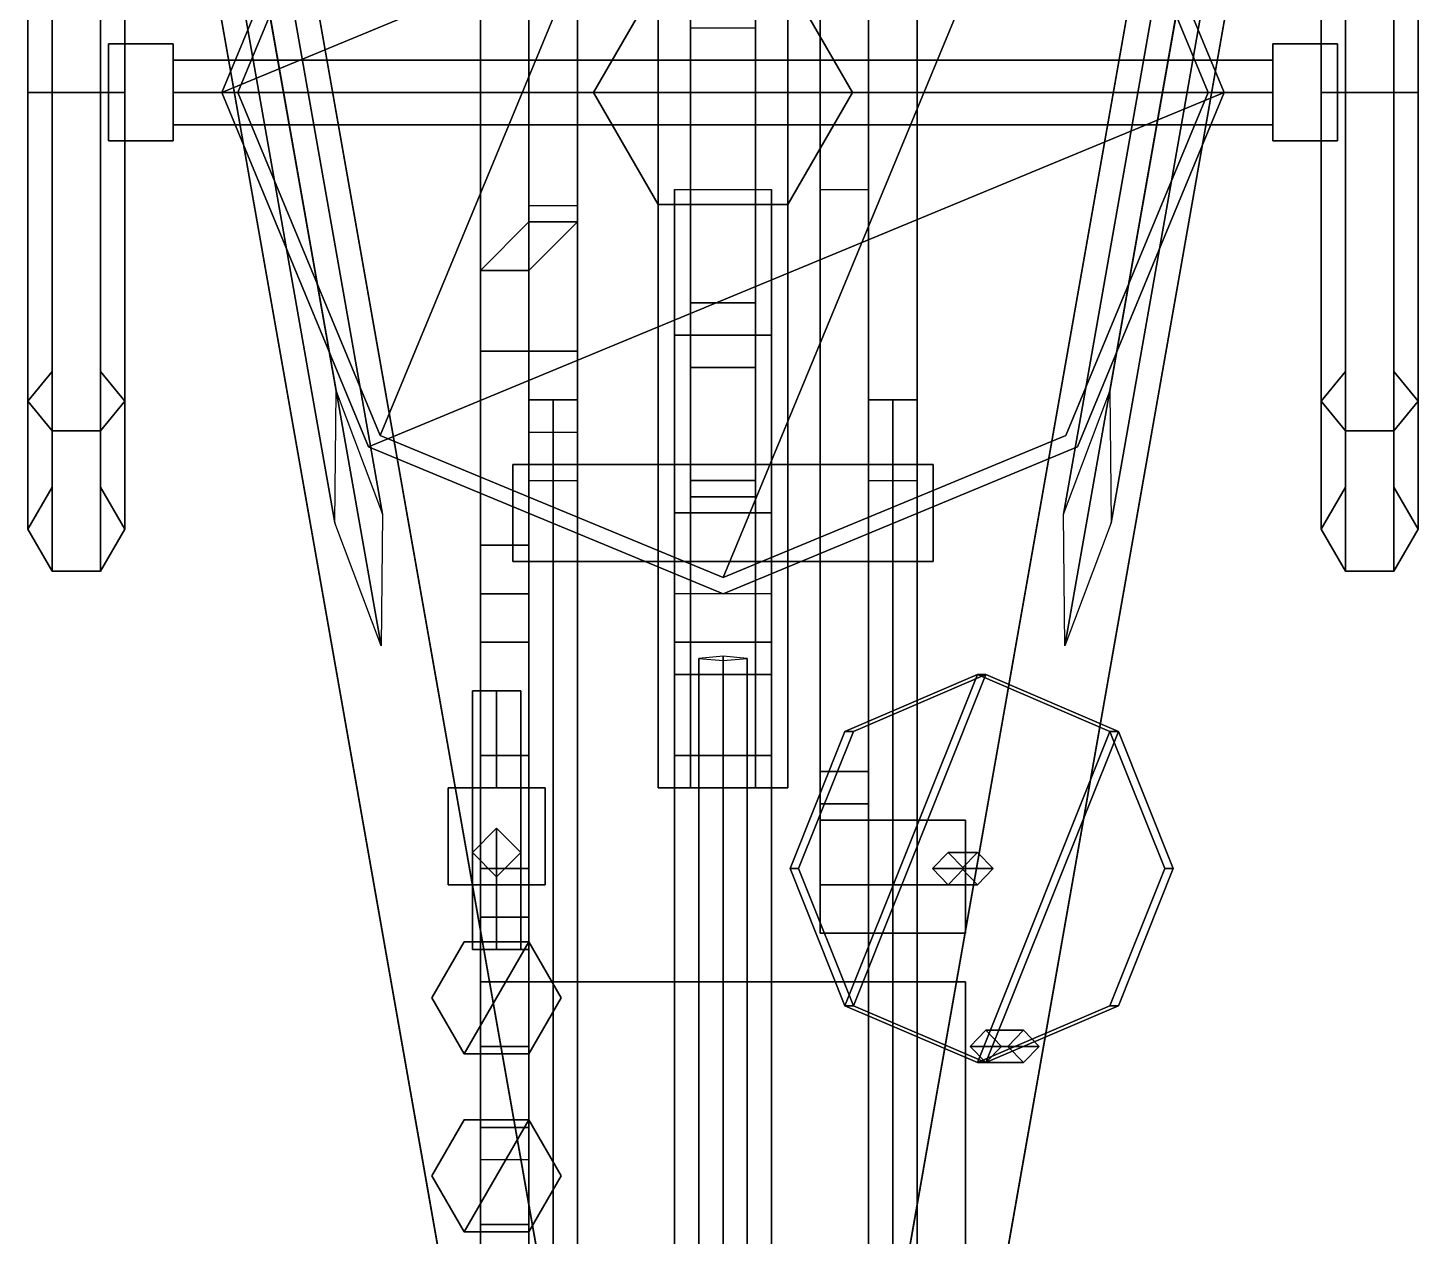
# Model space of a CAD drawing. Header units: millimetres. Extents: x -0.43 to 0.43, y -1.83 to 1.53.
# Drawn here: x -0.43 to 0.43, y -0.707 to 0.04 of the extents above; entities that cross this region are included whole.
import ezdxf

# ---------------------------------------------------------------- set-up
doc = ezdxf.new("R2010")
doc.units = ezdxf.units.MM
for name, color, linetype in [('base-transport', 7, 'Continuous'), ('legs', 4, 'Continuous'), ('sleeve', 5, 'Continuous'), ('turret', 2, 'Continuous'), ('wheels', 2, 'Continuous')]:
    doc.layers.add(name, color=color, linetype=linetype)

msp = doc.modelspace()

# ---------------------------------------------------------------- linework, layer by layer
at = {"layer": 'base-transport'}
for points in [[(0, 0.31, 0.22), (-0.2192, 0.2192, 0.22), (-0.31, 0, 0.22), (0.2192, 0.2192, 0.22)], [(0.2192, 0.2192, 0.22), (-0.31, 0, 0.22), (-0.2192, -0.2192, 0.22), (0.31, 0, 0.22)], [(-0.04, 0.06928, 0.09), (-0.08, 0, 0.09), (-0.08, 0, 0.18), (-0.04, 0.06928, 0.18)], [(0.08, 0, 0.09), (0.04, 0.06928, 0.09), (0.04, 0.06928, 0.18), (0.08, 0, 0.18)], [(-0.28364, 0.06364, 0.18), (-0.31, 0, 0.18), (-0.31, 0, 0.22), (-0.28364, 0.06364, 0.22)], [(0.31, 0, 0.18), (0.28364, 0.06364, 0.18), (0.28364, 0.06364, 0.22), (0.31, 0, 0.22)], [(-0.34, 0.03, 0.06), (-0.34, 0.03, -0.03), (-0.38, 0.03, -0.03), (-0.38, 0.03, 0.06)], [(-0.34, 0.03, -0.03), (-0.34, -0.03, -0.03), (-0.38, -0.03, -0.03), (-0.38, 0.03, -0.03)], [(-0.38, 0.03, -0.03), (-0.38, -0.03, -0.03), (-0.38, -0.03, 0.06), (-0.38, 0.03, 0.06)], [(-0.38, 0.03, 0.06), (-0.38, -0.03, 0.06), (-0.34, -0.03, 0.06), (-0.34, 0.03, 0.06)], [(-0.34, -0.03, 0.06), (-0.34, -0.03, -0.03), (-0.34, 0.03, -0.03), (-0.34, 0.03, 0.06)], [(0.34, 0.03, -0.03), (0.34, -0.03, -0.03), (0.34, -0.03, 0.06), (0.34, 0.03, 0.06)], [(0.34, 0.03, 0.06), (0.34, -0.03, 0.06), (0.38, -0.03, 0.06), (0.38, 0.03, 0.06)], [(0.38, 0.03, 0.06), (0.38, 0.03, -0.03), (0.34, 0.03, -0.03), (0.34, 0.03, 0.06)], [(0.38, 0.03, -0.03), (0.38, -0.03, -0.03), (0.34, -0.03, -0.03), (0.34, 0.03, -0.03)], [(0.38, -0.03, 0.06), (0.38, -0.03, -0.03), (0.38, 0.03, -0.03), (0.38, 0.03, 0.06)], [(0.34, 0, 0.05), (0.34, 0.02, 0.03), (-0.34, 0.02, 0.03), (-0.34, 0, 0.05)], [(0.34, 0.02, 0.03), (0.34, 0, 0.01), (-0.34, 0, 0.01), (-0.34, 0.02, 0.03)], [(0.34, 0, 0.01), (0.34, -0.02, 0.03), (-0.34, -0.02, 0.03), (-0.34, 0, 0.01)], [(-0.31, 0, 0.18), (-0.2192, -0.2192, 0.18), (-0.2192, -0.2192, 0.22), (-0.31, 0, 0.22)], [(0.31, 0, 0.22), (-0.2192, -0.2192, 0.22), (0, -0.31, 0.22), (0.2192, -0.2192, 0.22)], [(-0.08, 0, 0.09), (-0.04, -0.06928, 0.09), (-0.04, -0.06928, 0.18), (-0.08, 0, 0.18)], [(0.04, -0.06928, 0.09), (0.08, 0, 0.09), (0.08, 0, 0.18), (0.04, -0.06928, 0.18)], [(0.2192, -0.2192, 0.18), (0.31, 0, 0.18), (0.31, 0, 0.22), (0.2192, -0.2192, 0.22)], [(0.34, -0.02, 0.03), (0.34, 0, 0.05), (-0.34, 0, 0.05), (-0.34, -0.02, 0.03)], [(-0.38, -0.03, 0.06), (-0.38, -0.03, -0.03), (-0.34, -0.03, -0.03), (-0.34, -0.03, 0.06)], [(0.34, -0.03, 0.06), (0.34, -0.03, -0.03), (0.38, -0.03, -0.03), (0.38, -0.03, 0.06)], [(-0.03, -0.06, 0.1), (-0.03, -0.15, 0.1), (-0.03, -0.31, 0.18), (-0.03, -0.06, 0.18)], [(0.03, -0.06, 0.1), (0.03, -0.15, 0.1), (-0.03, -0.15, 0.1), (-0.03, -0.06, 0.1)], [(0.03, -0.31, 0.18), (0.03, -0.15, 0.1), (0.03, -0.06, 0.1), (0.03, -0.06, 0.18)], [(-0.04, -0.06928, 0.09), (0.04, -0.06928, 0.09), (0.04, -0.06928, 0.18), (-0.04, -0.06928, 0.18)], [(0.03, -0.15, 0.1), (0.03, -0.26, 0.03), (-0.03, -0.26, 0.03), (-0.03, -0.15, 0.1)], [(-0.03, -0.15, 0.1), (-0.03, -0.26, 0.03), (-0.03, -0.34, 0.03), (-0.03, -0.31, 0.18)], [(0.03, -0.34, 0.03), (0.03, -0.26, 0.03), (0.03, -0.15, 0.1), (0.03, -0.31, 0.18)], [(-0.2192, -0.2192, 0.18), (0, -0.31, 0.18), (0, -0.31, 0.22), (-0.2192, -0.2192, 0.22)], [(0, -0.31, 0.18), (0.2192, -0.2192, 0.18), (0.2192, -0.2192, 0.22), (0, -0.31, 0.22)], [(-0.03, -0.34, 0.03), (-0.03, -0.26, 0.03), (0.03, -0.26, 0.03), (0.03, -0.34, 0.03)], [(0.03, -0.34, 0.26), (0.03, -0.31, 0.18), (-0.03, -0.31, 0.18), (-0.03, -0.34, 0.26)], [(-0.03, -0.31, 0.18), (-0.03, -0.34, 0.03), (-0.03, -0.41, 0.19), (-0.03, -0.34, 0.26)], [(0.03, -0.41, 0.19), (0.03, -0.34, 0.03), (0.03, -0.31, 0.18), (0.03, -0.34, 0.26)], [(-0.03, -0.34, 0.26), (-0.03, -0.41, 0.19), (-0.03, -0.41, 0.29), (-0.03, -0.36, 0.29)], [(-0.03, -0.41, 0.19), (-0.03, -0.34, 0.03), (0.03, -0.34, 0.03), (0.03, -0.41, 0.19)], [(0.03, -0.36, 0.29), (0.03, -0.34, 0.26), (-0.03, -0.34, 0.26), (-0.03, -0.36, 0.29)], [(0.03, -0.41, 0.29), (0.03, -0.41, 0.19), (0.03, -0.34, 0.26), (0.03, -0.36, 0.29)], [(0, -0.34869, 0.09494), (-0.015, -0.35, 0.08), (-0.015, -0.77836, 0.11748), (0, -0.74717, 0.12981)], [(-0.015, -0.35, 0.08), (0, -0.35131, 0.06506), (0, -0.81952, 0.10602), (-0.015, -0.77836, 0.11748)], [(0.015, -0.35, 0.08), (0, -0.34869, 0.09494), (0, -0.74717, 0.12981), (0.015, -0.77836, 0.11748)], [(0, -0.35131, 0.06506), (0.015, -0.35, 0.08), (0.015, -0.77836, 0.11748), (0, -0.81952, 0.10602)], [(-0.03, -0.36, 0.29), (-0.03, -0.41, 0.29), (0.03, -0.41, 0.29), (0.03, -0.36, 0.29)], [(-0.03, -0.41, 0.29), (-0.03, -1.59, 0.01), (0.03, -1.59, 0.01), (0.03, -0.41, 0.29)], [(-0.03, -0.41, 0.19), (-0.03, -1.32), (-0.03, -1.59, 0.01), (-0.03, -0.41, 0.29)], [(0.03, -0.41, 0.19), (0.03, -1.32), (-0.03, -1.32), (-0.03, -0.41, 0.19)], [(0.03, -1.59, 0.01), (0.03, -1.32), (0.03, -0.41, 0.19), (0.03, -0.41, 0.29)]]:
    msp.add_3dface(points, dxfattribs=at)
at = {"layer": 'legs'}
for points in [[(-0.3226, 0.1154, 0.18), (-0.09932, -1.15088, 0.01), (-0.04023, -1.14046, 0.01), (-0.26351, 0.12582, 0.18)], [(-0.26351, 0.12582, 0.13), (-0.08712, -0.87456), (-0.1462, -0.88498), (-0.3226, 0.1154, 0.13)], [(-0.29401, 0.12602, 0.09494), (-0.30855, 0.12213, 0.08), (-0.2401, -0.26607, 0.08), (-0.23922, -0.18468, 0.1)], [(-0.30855, 0.12213, 0.08), (-0.29355, 0.12344, 0.06506), (-0.21144, -0.34225, 0.07), (-0.2401, -0.26607, 0.08)], [(-0.27901, 0.12733, 0.08), (-0.29401, 0.12602, 0.09494), (-0.23922, -0.18468, 0.1), (-0.21056, -0.26086, 0.08)], [(-0.29355, 0.12344, 0.06506), (-0.27901, 0.12733, 0.08), (-0.21056, -0.26086, 0.08), (-0.21144, -0.34225, 0.07)], [(-0.04023, -1.14046, 0.01), (-0.08712, -0.87456), (-0.26351, 0.12582, 0.13), (-0.26351, 0.12582, 0.18)], [(0.26351, 0.12582, 0.18), (0.04023, -1.14046, 0.01), (0.09932, -1.15088, 0.01), (0.3226, 0.1154, 0.18)], [(0.26351, 0.12582, 0.13), (0.08712, -0.87456), (0.04023, -1.14046, 0.01), (0.26351, 0.12582, 0.18)], [(0.3226, 0.1154, 0.13), (0.1462, -0.88498), (0.08712, -0.87456), (0.26351, 0.12582, 0.13)], [(0.29401, 0.12602, 0.09494), (0.27901, 0.12733, 0.08), (0.21056, -0.26086, 0.08), (0.23922, -0.18468, 0.1)], [(0.27901, 0.12733, 0.08), (0.29355, 0.12344, 0.06506), (0.21144, -0.34225, 0.07), (0.21056, -0.26086, 0.08)], [(0.29355, 0.12344, 0.06506), (0.30855, 0.12213, 0.08), (0.2401, -0.26607, 0.08), (0.21144, -0.34225, 0.07)], [(0.30855, 0.12213, 0.08), (0.29401, 0.12602, 0.09494), (0.23922, -0.18468, 0.1), (0.2401, -0.26607, 0.08)], [(-0.3226, 0.1154, 0.13), (-0.1462, -0.88498), (-0.09932, -1.15088, 0.01), (-0.3226, 0.1154, 0.18)], [(0.09932, -1.15088, 0.01), (0.1462, -0.88498), (0.3226, 0.1154, 0.13), (0.3226, 0.1154, 0.18)]]:
    msp.add_3dface(points, dxfattribs=at)
at = {"layer": 'sleeve'}
for points in [[(-0.04, -0.43, 0.87), (-0.04, 0.13, 0.87), (-0.04, 0.13, 0.73), (-0.04, -0.43, 0.73)], [(-0.04, -0.43, 0.73), (-0.04, 0.13, 0.73), (0.04, 0.13, 0.73), (0.04, -0.43, 0.73)], [(0.04, -0.43, 0.87), (0.04, 0.13, 0.87), (-0.04, 0.13, 0.87), (-0.04, -0.43, 0.87)], [(0.04, 0.13, 0.73), (0.04, 0.13, 0.87), (0.04, -0.43, 0.87), (0.04, -0.43, 0.73)], [(-0.02, -0.13, 0.56), (-0.02, 0.06, 0.47), (-0.02, 0.08, 0.38), (-0.02, -0.17, 0.47)], [(-0.02, -0.17, 0.47), (-0.02, 0.08, 0.38), (0.02, 0.08, 0.38), (0.02, -0.17, 0.47)], [(0.02, 0.08, 0.38), (0.02, 0.06, 0.47), (0.02, -0.13, 0.56), (0.02, -0.17, 0.47)], [(0.02, -0.13, 0.56), (0.02, 0.06, 0.47), (-0.02, 0.06, 0.47), (-0.02, -0.13, 0.56)], [(-0.02, 0.04, 0.64), (-0.02, 0.04, 0.73), (-0.02, 0.06, 0.73), (-0.02, 0.06, 0.62)], [(0.02, 0.06, 0.73), (0.02, 0.04, 0.73), (0.02, 0.04, 0.64), (0.02, 0.06, 0.62)], [(-0.02, -0.43, 0.64), (-0.02, -0.43, 0.73), (-0.02, 0.04, 0.73), (-0.02, 0.04, 0.64)], [(-0.02, -0.13, 0.64), (-0.02, 0.04, 0.64), (0.02, 0.04, 0.64), (0.02, -0.13, 0.64)], [(0.02, 0.04, 0.73), (0.02, -0.43, 0.73), (0.02, -0.43, 0.64), (0.02, 0.04, 0.64)], [(-0.02, -0.17, 0.6), (-0.02, -0.13, 0.56), (-0.02, -0.17, 0.47), (-0.02, -0.24, 0.53)], [(0.02, -0.17, 0.6), (0.02, -0.13, 0.56), (-0.02, -0.13, 0.56), (-0.02, -0.17, 0.6)], [(-0.02, -0.13, 0.64), (-0.02, -0.17, 0.61), (-0.02, -0.26, 0.57), (-0.02, -0.25, 0.6)], [(0.02, -0.13, 0.64), (0.02, -0.17, 0.61), (-0.02, -0.17, 0.61), (-0.02, -0.13, 0.64)], [(-0.02, -0.13, 0.64), (-0.02, -0.13, 0.64), (-0.02, -0.25, 0.6), (-0.02, -0.29, 0.64)], [(0.02, -0.13, 0.64), (0.02, -0.13, 0.64), (-0.02, -0.13, 0.64)], [(0.02, -0.17, 0.47), (0.02, -0.13, 0.56), (0.02, -0.17, 0.6), (0.02, -0.24, 0.53)], [(0.02, -0.26, 0.57), (0.02, -0.17, 0.61), (0.02, -0.13, 0.64), (0.02, -0.25, 0.6)], [(0.02, -0.25, 0.6), (0.02, -0.13, 0.64), (0.02, -0.13, 0.64), (0.02, -0.29, 0.64)], [(-0.02, -0.24, 0.53), (-0.02, -0.17, 0.47), (0.02, -0.17, 0.47), (0.02, -0.24, 0.53)], [(-0.02, -0.17, 0.61), (-0.02, -0.17, 0.6), (-0.02, -0.24, 0.53), (-0.02, -0.26, 0.57)], [(0.02, -0.17, 0.61), (0.02, -0.17, 0.6), (-0.02, -0.17, 0.6), (-0.02, -0.17, 0.61)], [(0.02, -0.24, 0.53), (0.02, -0.17, 0.6), (0.02, -0.17, 0.61), (0.02, -0.26, 0.57)], [(-0.02, -0.26, 0.57), (-0.02, -0.24, 0.53), (0.02, -0.24, 0.53), (0.02, -0.26, 0.57)], [(-0.02, -0.25, 0.6), (-0.02, -0.26, 0.57), (0.02, -0.26, 0.57), (0.02, -0.25, 0.6)], [(-0.02, -0.29, 0.64), (-0.02, -0.25, 0.6), (0.02, -0.25, 0.6), (0.02, -0.29, 0.64)], [(-0.02, -0.43, 0.64), (-0.02, -0.29, 0.64), (0.02, -0.29, 0.64), (0.02, -0.43, 0.64)], [(0.02, -0.43, 0.64), (0.02, -0.43, 0.73), (-0.02, -0.43, 0.73), (-0.02, -0.43, 0.64)], [(0.04, -0.43, 0.73), (0.04, -0.43, 0.87), (-0.04, -0.43, 0.87), (-0.04, -0.43, 0.73)]]:
    msp.add_3dface(points, dxfattribs=at)
at = {"layer": 'turret'}
for points in [[(-0.12, 0.39, 0.37), (-0.12, 0.27, 0.29), (-0.12, -0.24, 0.29), (-0.12, 0.1, 0.52)], [(-0.09, -0.24, 0.29), (-0.09, 0.27, 0.29), (-0.09, 0.39, 0.37), (-0.09, 0.1, 0.52)], [(0.09, 0.39, 0.37), (0.09, 0.27, 0.29), (0.09, -0.24, 0.29), (0.09, 0.1, 0.52)], [(0.12, -0.24, 0.29), (0.12, 0.27, 0.29), (0.12, 0.39, 0.37), (0.12, 0.1, 0.52)], [(-0.21213, -0.21213, 0.29), (0, 0.3, 0.29), (-0.21213, 0.21213, 0.29), (-0.3, 0, 0.29)], [(0, -0.3, 0.29), (0.21213, 0.21213, 0.29), (0, 0.3, 0.29), (-0.21213, -0.21213, 0.29)], [(-0.15, -0.28, 1.28), (-0.15, 0.28, 1.02), (-0.15, 0.26, 0.97), (-0.15, -0.31, 1.24)], [(-0.12, -0.28, 1.28), (-0.12, 0.28, 1.02), (-0.15, 0.28, 1.02), (-0.15, -0.28, 1.28)], [(-0.12, 0.26, 0.97), (-0.12, 0.28, 1.02), (-0.12, -0.28, 1.28), (-0.12, -0.31, 1.24)], [(-0.15, -0.31, 1.24), (-0.15, 0.26, 0.97), (-0.12, 0.26, 0.97), (-0.12, -0.31, 1.24)], [(-0.21213, 0.21213, 0.22), (-0.3, 0, 0.22), (-0.3, 0, 0.29), (-0.21213, 0.21213, 0.29)], [(0.21213, -0.21213, 0.29), (0.3, 0, 0.29), (0.21213, 0.21213, 0.29), (0, -0.3, 0.29)], [(0.3, 0, 0.22), (0.21213, 0.21213, 0.22), (0.21213, 0.21213, 0.29), (0.3, 0, 0.29)], [(-0.12, -0.24, 0.29), (-0.09, -0.24, 0.29), (-0.09, 0.1, 0.52), (-0.12, 0.1, 0.52)], [(0.09, -0.24, 0.29), (0.12, -0.24, 0.29), (0.12, 0.1, 0.52), (0.09, 0.1, 0.52)], [(0.06, -0.06, 0.29), (0.06, -0.44, 0.46), (0.06, -0.42, 0.51), (0.06, 0.08, 0.29)], [(0.06, 0.08, 0.29), (0.06, -0.42, 0.51), (0.09, -0.42, 0.51), (0.09, 0.08, 0.29)], [(0.09, -0.42, 0.51), (0.09, -0.44, 0.46), (0.09, -0.06, 0.29), (0.09, 0.08, 0.29)], [(-0.3, 0, 0.22), (-0.21213, -0.21213, 0.22), (-0.21213, -0.21213, 0.29), (-0.3, 0, 0.29)], [(0.21213, -0.21213, 0.22), (0.3, 0, 0.22), (0.3, 0, 0.29), (0.21213, -0.21213, 0.29)], [(0.09, -0.06, 0.29), (0.09, -0.44, 0.46), (0.06, -0.44, 0.46), (0.06, -0.06, 0.29)], [(-0.12, -0.08, 0.42), (-0.12, -0.07, 0.29), (-0.12, -0.21, 0.29), (-0.12, -0.16, 0.42)], [(-0.09, -0.08, 0.42), (-0.09, -0.07, 0.29), (-0.12, -0.07, 0.29), (-0.12, -0.08, 0.42)], [(-0.09, -0.21, 0.29), (-0.09, -0.07, 0.29), (-0.09, -0.08, 0.42), (-0.09, -0.16, 0.42)], [(-0.15, -0.11, 0.57), (-0.12, -0.08, 0.42), (-0.12, -0.16, 0.42), (-0.15, -0.16, 0.55)], [(-0.12, -0.11, 0.57), (-0.09, -0.08, 0.42), (-0.12, -0.08, 0.42), (-0.15, -0.11, 0.57)], [(-0.09, -0.16, 0.42), (-0.09, -0.08, 0.42), (-0.12, -0.11, 0.57), (-0.12, -0.16, 0.55)], [(-0.15, -0.51, 0.98), (-0.15, -0.11, 0.57), (-0.15, -0.16, 0.55), (-0.15, -0.53, 0.93)], [(-0.12, -0.51, 0.98), (-0.12, -0.11, 0.57), (-0.15, -0.11, 0.57), (-0.15, -0.51, 0.98)], [(-0.12, -0.16, 0.55), (-0.12, -0.11, 0.57), (-0.12, -0.51, 0.98), (-0.12, -0.53, 0.93)], [(-0.15, -0.16, 0.55), (-0.12, -0.16, 0.42), (-0.09, -0.16, 0.42), (-0.12, -0.16, 0.55)], [(-0.15, -0.53, 0.93), (-0.15, -0.16, 0.55), (-0.12, -0.16, 0.55), (-0.12, -0.53, 0.93)], [(-0.12, -0.16, 0.42), (-0.12, -0.21, 0.29), (-0.09, -0.21, 0.29), (-0.09, -0.16, 0.42)], [(-0.105, -0.8, 0.315), (-0.12, -0.8, 0.33), (-0.12, -0.19, 0.33), (-0.105, -0.19, 0.315)], [(-0.12, -0.8, 0.33), (-0.105, -0.8, 0.345), (-0.105, -0.19, 0.345), (-0.12, -0.19, 0.33)], [(-0.09, -0.8, 0.33), (-0.105, -0.8, 0.315), (-0.105, -0.19, 0.315), (-0.09, -0.19, 0.33)], [(-0.105, -0.8, 0.345), (-0.09, -0.8, 0.33), (-0.09, -0.19, 0.33), (-0.105, -0.19, 0.345)], [(0.105, -0.8, 0.315), (0.09, -0.8, 0.33), (0.09, -0.19, 0.33), (0.105, -0.19, 0.315)], [(0.09, -0.8, 0.33), (0.105, -0.8, 0.345), (0.105, -0.19, 0.345), (0.09, -0.19, 0.33)], [(0.12, -0.8, 0.33), (0.105, -0.8, 0.315), (0.105, -0.19, 0.315), (0.12, -0.19, 0.33)], [(0.105, -0.8, 0.345), (0.12, -0.8, 0.33), (0.12, -0.19, 0.33), (0.105, -0.19, 0.345)], [(-0.21213, -0.21213, 0.22), (0, -0.3, 0.22), (0, -0.3, 0.29), (-0.21213, -0.21213, 0.29)], [(0, -0.3, 0.22), (0.21213, -0.21213, 0.22), (0.21213, -0.21213, 0.29), (0, -0.3, 0.29)], [(-0.13, -0.23, 0.29), (-0.13, -0.29, 0.29), (-0.13, -0.29, 0.35), (-0.13, -0.23, 0.35)], [(0.13, -0.23, 0.35), (0.13, -0.23, 0.29), (-0.13, -0.23, 0.29), (-0.13, -0.23, 0.35)], [(0.13, -0.23, 0.29), (0.13, -0.29, 0.29), (-0.13, -0.29, 0.29), (-0.13, -0.23, 0.29)], [(-0.13, -0.23, 0.35), (-0.13, -0.29, 0.35), (0.13, -0.29, 0.35), (0.13, -0.23, 0.35)], [(0.13, -0.29, 0.35), (0.13, -0.29, 0.29), (0.13, -0.23, 0.29), (0.13, -0.23, 0.35)], [(-0.15, -0.34, 1.29), (-0.15, -0.28, 1.28), (-0.15, -0.31, 1.24), (-0.15, -0.34, 1.24)], [(-0.12, -0.34, 1.29), (-0.12, -0.28, 1.28), (-0.15, -0.28, 1.28), (-0.15, -0.34, 1.29)], [(-0.12, -0.31, 1.24), (-0.12, -0.28, 1.28), (-0.12, -0.34, 1.29), (-0.12, -0.34, 1.24)], [(-0.13, -0.29, 0.35), (-0.13, -0.29, 0.29), (0.13, -0.29, 0.29), (0.13, -0.29, 0.35)], [(-0.15, -0.41, 1.24), (-0.15, -0.31, 1.24), (-0.12, -0.31, 1.24), (-0.12, -0.41, 1.24)], [(-0.15, -0.41, 1.29), (-0.15, -0.34, 1.29), (-0.15, -0.34, 1.24), (-0.15, -0.41, 1.24)], [(-0.12, -0.41, 1.29), (-0.12, -0.34, 1.29), (-0.15, -0.34, 1.29), (-0.15, -0.41, 1.29)], [(-0.12, -0.34, 1.24), (-0.12, -0.34, 1.29), (-0.12, -0.41, 1.29), (-0.12, -0.41, 1.24)], [(0.0415, -0.48, 0.6214), (0.07545, -0.39515, 0.6123), (0.15741, -0.36, 0.59034), (0.07545, -0.56485, 0.6123)], [(0.08063, -0.39515, 0.63162), (0.04668, -0.48, 0.64072), (0.08063, -0.56485, 0.63162), (0.16259, -0.36, 0.60966)], [(0.15741, -0.36, 0.59034), (0.07545, -0.39515, 0.6123), (0.08063, -0.39515, 0.63162), (0.16259, -0.36, 0.60966)], [(0.07545, -0.56485, 0.6123), (0.15741, -0.36, 0.59034), (0.23937, -0.39515, 0.56838), (0.15741, -0.6, 0.59034)], [(0.16259, -0.36, 0.60966), (0.08063, -0.56485, 0.63162), (0.16259, -0.6, 0.60966), (0.24455, -0.39515, 0.5877)], [(0.23937, -0.39515, 0.56838), (0.15741, -0.36, 0.59034), (0.16259, -0.36, 0.60966), (0.24455, -0.39515, 0.5877)], [(-0.14, -0.37, 1.175), (-0.155, -0.37, 1.16), (-0.155, -0.43, 1.16), (-0.14, -0.43, 1.175)], [(-0.155, -0.37, 1.16), (-0.14, -0.37, 1.145), (-0.14, -0.43, 1.145), (-0.155, -0.43, 1.16)], [(-0.125, -0.37, 1.16), (-0.14, -0.37, 1.145), (-0.155, -0.37, 1.16), (-0.14, -0.37, 1.175)], [(-0.125, -0.37, 1.16), (-0.14, -0.37, 1.175), (-0.14, -0.43, 1.175), (-0.125, -0.43, 1.16)], [(-0.14, -0.37, 1.145), (-0.125, -0.37, 1.16), (-0.125, -0.43, 1.16), (-0.14, -0.43, 1.145)], [(0.07545, -0.39515, 0.6123), (0.0415, -0.48, 0.6214), (0.04668, -0.48, 0.64072), (0.08063, -0.39515, 0.63162)], [(0.15741, -0.6, 0.59034), (0.23937, -0.39515, 0.56838), (0.27332, -0.48, 0.55928), (0.23937, -0.56485, 0.56838)], [(0.24455, -0.39515, 0.5877), (0.16259, -0.6, 0.60966), (0.24455, -0.56485, 0.5877), (0.2785, -0.48, 0.5786)], [(0.27332, -0.48, 0.55928), (0.23937, -0.39515, 0.56838), (0.24455, -0.39515, 0.5877), (0.2785, -0.48, 0.5786)], [(-0.15, -0.48, 1.27), (-0.15, -0.41, 1.29), (-0.15, -0.41, 1.24), (-0.15, -0.48, 1.22)], [(-0.15, -0.48, 1.22), (-0.15, -0.41, 1.24), (-0.12, -0.41, 1.24), (-0.12, -0.48, 1.22)], [(-0.12, -0.48, 1.27), (-0.12, -0.41, 1.29), (-0.15, -0.41, 1.29), (-0.15, -0.48, 1.27)], [(-0.12, -0.41, 1.24), (-0.12, -0.41, 1.29), (-0.12, -0.48, 1.27), (-0.12, -0.48, 1.22)], [(0.06, -0.44, 0.46), (0.06, -0.49, 0.47), (0.06, -0.45, 0.53), (0.06, -0.42, 0.51)], [(0.06, -0.42, 0.51), (0.06, -0.45, 0.53), (0.09, -0.45, 0.53), (0.09, -0.42, 0.51)], [(0.09, -0.45, 0.53), (0.09, -0.49, 0.47), (0.09, -0.44, 0.46), (0.09, -0.42, 0.51)], [(-0.155, -0.43, 1.18598), (-0.17, -0.43, 1.16), (-0.17, -0.49, 1.16), (-0.155, -0.49, 1.18598)], [(-0.17, -0.43, 1.16), (-0.155, -0.43, 1.13402), (-0.155, -0.49, 1.13402), (-0.17, -0.49, 1.16)], [(-0.11, -0.43, 1.16), (-0.17, -0.43, 1.16), (-0.155, -0.43, 1.18598), (-0.125, -0.43, 1.18598)], [(-0.125, -0.43, 1.13402), (-0.155, -0.43, 1.13402), (-0.17, -0.43, 1.16), (-0.11, -0.43, 1.16)], [(-0.125, -0.43, 1.18598), (-0.155, -0.43, 1.18598), (-0.155, -0.49, 1.18598), (-0.125, -0.49, 1.18598)], [(-0.155, -0.43, 1.13402), (-0.125, -0.43, 1.13402), (-0.125, -0.49, 1.13402), (-0.155, -0.49, 1.13402)], [(-0.11, -0.43, 1.16), (-0.125, -0.43, 1.18598), (-0.125, -0.49, 1.18598), (-0.11, -0.49, 1.16)], [(-0.125, -0.43, 1.13402), (-0.11, -0.43, 1.16), (-0.11, -0.49, 1.16), (-0.125, -0.49, 1.13402)], [(0.09, -0.44, 0.46), (0.09, -0.49, 0.47), (0.06, -0.49, 0.47), (0.06, -0.44, 0.46)], [(-0.14, -0.455, 1.055), (-0.155, -0.47, 1.07), (-0.155, -0.47, 1.14), (-0.14, -0.455, 1.14)], [(-0.155, -0.47, 1.07), (-0.14, -0.455, 1.055), (-0.14, -0.53, 1.055), (-0.155, -0.53, 1.07)], [(-0.125, -0.47, 1.07), (-0.14, -0.455, 1.055), (-0.14, -0.455, 1.14), (-0.125, -0.47, 1.14)], [(-0.14, -0.455, 1.055), (-0.125, -0.47, 1.07), (-0.125, -0.53, 1.07), (-0.14, -0.53, 1.055)], [(0.06, -0.45, 0.53), (0.06, -0.45, 0.54), (0.15, -0.45, 0.54), (0.15, -0.45, 0.53)], [(0.06, -0.49, 0.47), (0.06, -0.52, 0.5), (0.06, -0.45, 0.54), (0.06, -0.45, 0.53)], [(0.06, -0.45, 0.54), (0.06, -0.52, 0.54), (0.15, -0.52, 0.54), (0.15, -0.45, 0.54)], [(0.06, -0.52, 0.5), (0.06, -0.52, 0.54), (0.06, -0.45, 0.54)], [(0.15, -0.45, 0.53), (0.15, -0.49, 0.47), (0.09, -0.49, 0.47), (0.09, -0.45, 0.53)], [(0.15, -0.45, 0.54), (0.15, -0.52, 0.5), (0.15, -0.49, 0.47), (0.15, -0.45, 0.53)], [(0.15, -0.45, 0.54), (0.15, -0.52, 0.54), (0.15, -0.52, 0.5), (0.15, -0.45, 0.54)], [(-0.155, -0.47, 1.07), (-0.14, -0.485, 1.085), (-0.14, -0.485, 1.14), (-0.155, -0.47, 1.14)], [(-0.14, -0.485, 1.085), (-0.155, -0.47, 1.07), (-0.155, -0.53, 1.07), (-0.14, -0.53, 1.085)], [(-0.14, -0.485, 1.085), (-0.125, -0.47, 1.07), (-0.125, -0.47, 1.14), (-0.14, -0.485, 1.14)], [(-0.125, -0.47, 1.07), (-0.14, -0.485, 1.085), (-0.14, -0.53, 1.085), (-0.125, -0.53, 1.07)], [(0.13929, -0.47, 0.52273), (0.12964, -0.48, 0.52531), (0.14775, -0.48, 0.59293), (0.15741, -0.47, 0.59034)], [(0.14895, -0.48, 0.52014), (0.13929, -0.47, 0.52273), (0.15741, -0.47, 0.59034), (0.16707, -0.48, 0.58775)], [(-0.15, -0.53, 1.23), (-0.15, -0.48, 1.27), (-0.15, -0.48, 1.22), (-0.15, -0.53, 1.16)], [(-0.15, -0.53, 1.16), (-0.15, -0.48, 1.22), (-0.12, -0.48, 1.22), (-0.12, -0.53, 1.16)], [(-0.12, -0.53, 1.23), (-0.12, -0.48, 1.27), (-0.15, -0.48, 1.27), (-0.15, -0.53, 1.23)], [(-0.12, -0.48, 1.22), (-0.12, -0.48, 1.27), (-0.12, -0.53, 1.23), (-0.12, -0.53, 1.16)], [(0.0415, -0.48, 0.6214), (0.07545, -0.56485, 0.6123), (0.08063, -0.56485, 0.63162), (0.04668, -0.48, 0.64072)], [(0.12964, -0.48, 0.52531), (0.13929, -0.49, 0.52273), (0.15741, -0.49, 0.59034), (0.14775, -0.48, 0.59293)], [(0.13929, -0.49, 0.52273), (0.14895, -0.48, 0.52014), (0.16707, -0.48, 0.58775), (0.15741, -0.49, 0.59034)], [(0.23937, -0.56485, 0.56838), (0.27332, -0.48, 0.55928), (0.2785, -0.48, 0.5786), (0.24455, -0.56485, 0.5877)], [(-0.125, -0.49, 1.18598), (-0.155, -0.49, 1.18598), (-0.17, -0.49, 1.16), (-0.11, -0.49, 1.16)], [(-0.11, -0.49, 1.16), (-0.17, -0.49, 1.16), (-0.155, -0.49, 1.13402), (-0.125, -0.49, 1.13402)], [(-0.14, -0.49, 1.175), (-0.155, -0.49, 1.16), (-0.155, -0.53, 1.16), (-0.14, -0.53, 1.175)], [(-0.155, -0.49, 1.16), (-0.14, -0.49, 1.145), (-0.14, -0.53, 1.145), (-0.155, -0.53, 1.16)], [(-0.125, -0.49, 1.16), (-0.14, -0.49, 1.175), (-0.14, -0.53, 1.175), (-0.125, -0.53, 1.16)], [(-0.14, -0.49, 1.145), (-0.125, -0.49, 1.16), (-0.125, -0.53, 1.16), (-0.14, -0.53, 1.145)], [(0.15, -0.49, 0.47), (0.15, -0.52, 0.5), (0.06, -0.52, 0.5), (0.06, -0.49, 0.47)], [(-0.15, -0.64, 0.98), (-0.15, -0.51, 0.98), (-0.15, -0.53, 0.93), (-0.15, -0.64, 0.93)], [(-0.12, -0.64, 0.98), (-0.12, -0.51, 0.98), (-0.15, -0.51, 0.98), (-0.15, -0.64, 0.98)], [(-0.12, -0.53, 0.93), (-0.12, -0.51, 0.98), (-0.12, -0.64, 0.98), (-0.12, -0.64, 0.93)], [(0.15, -0.52, 0.5), (0.15, -0.52, 0.54), (0.06, -0.52, 0.54), (0.06, -0.52, 0.5)], [(-0.16, -0.52536, 1.23), (-0.18, -0.56, 1.23), (-0.16, -0.59464, 1.23), (-0.12, -0.52536, 1.23)], [(-0.12, -0.52536, 1.03), (-0.16, -0.59464, 1.03), (-0.18, -0.56, 1.03), (-0.16, -0.52536, 1.03)], [(-0.16, -0.52536, 1.03), (-0.18, -0.56, 1.03), (-0.18, -0.56, 1.23), (-0.16, -0.52536, 1.23)], [(-0.12, -0.52536, 1.23), (-0.16, -0.59464, 1.23), (-0.12, -0.59464, 1.23), (-0.1, -0.56, 1.23)], [(-0.1, -0.56, 1.03), (-0.12, -0.59464, 1.03), (-0.16, -0.59464, 1.03), (-0.12, -0.52536, 1.03)], [(-0.12, -0.52536, 1.03), (-0.16, -0.52536, 1.03), (-0.16, -0.52536, 1.23), (-0.12, -0.52536, 1.23)], [(-0.15, -0.64, 0.93), (-0.15, -0.53, 0.93), (-0.12, -0.53, 0.93), (-0.12, -0.64, 0.93)], [(-0.1, -0.56, 1.03), (-0.12, -0.52536, 1.03), (-0.12, -0.52536, 1.23), (-0.1, -0.56, 1.23)], [(-0.15, -0.83, 0.38), (-0.15, -0.55, 0.38), (-0.15, -0.55, 0.36), (-0.15, -0.83, 0.36)], [(-0.15, -0.83, 0.36), (-0.15, -0.55, 0.36), (0.15, -0.55, 0.36), (0.15, -0.83, 0.36)], [(0.15, -0.55, 0.38), (-0.15, -0.55, 0.38), (-0.15, -0.83, 0.38), (0.15, -0.83, 0.38)], [(0.15, -0.55, 0.36), (-0.15, -0.55, 0.36), (-0.15, -0.55, 0.38), (0.15, -0.55, 0.38)], [(0.15, -0.83, 0.36), (0.15, -0.55, 0.36), (0.15, -0.55, 0.38), (0.15, -0.83, 0.38)], [(-0.18, -0.56, 1.03), (-0.16, -0.59464, 1.03), (-0.16, -0.59464, 1.23), (-0.18, -0.56, 1.23)], [(-0.12, -0.59464, 1.03), (-0.1, -0.56, 1.03), (-0.1, -0.56, 1.23), (-0.12, -0.59464, 1.23)], [(0.07545, -0.56485, 0.6123), (0.15741, -0.6, 0.59034), (0.16259, -0.6, 0.60966), (0.08063, -0.56485, 0.63162)], [(0.15741, -0.6, 0.59034), (0.23937, -0.56485, 0.56838), (0.24455, -0.56485, 0.5877), (0.16259, -0.6, 0.60966)], [(0.16259, -0.58, 0.60966), (0.15293, -0.59, 0.61225), (0.17622, -0.59, 0.69918), (0.18588, -0.58, 0.69659)], [(0.17225, -0.59, 0.60707), (0.16259, -0.58, 0.60966), (0.18588, -0.58, 0.69659), (0.19554, -0.59, 0.694)], [(0.18588, -0.58, 0.69659), (0.17622, -0.59, 0.69918), (0.18588, -0.6, 0.69659), (0.19554, -0.59, 0.694)], [(-0.15, -0.7, 1.07), (-0.15, -0.59, 1.18), (-0.15, -0.59, 1.1), (-0.15, -0.66, 1.03)], [(-0.15, -0.66, 1.03), (-0.15, -0.59, 1.1), (-0.12, -0.59, 1.1), (-0.12, -0.66, 1.03)], [(-0.12, -0.7, 1.07), (-0.12, -0.59, 1.18), (-0.15, -0.59, 1.18), (-0.15, -0.7, 1.07)], [(-0.12, -0.59, 1.1), (-0.12, -0.59, 1.18), (-0.12, -0.7, 1.07), (-0.12, -0.66, 1.03)], [(0.15293, -0.59, 0.61225), (0.16259, -0.6, 0.60966), (0.18588, -0.6, 0.69659), (0.17622, -0.59, 0.69918)], [(0.16259, -0.6, 0.60966), (0.17225, -0.59, 0.60707), (0.19554, -0.59, 0.694), (0.18588, -0.6, 0.69659)], [(-0.16, -0.59464, 1.03), (-0.12, -0.59464, 1.03), (-0.12, -0.59464, 1.23), (-0.16, -0.59464, 1.23)], [(-0.16, -0.63536, 0.91), (-0.18, -0.67, 0.91), (-0.18, -0.67, 1.03), (-0.16, -0.63536, 1.03)], [(-0.12, -0.63536, 0.91), (-0.16, -0.70464, 0.91), (-0.18, -0.67, 0.91), (-0.16, -0.63536, 0.91)], [(-0.16, -0.63536, 1.03), (-0.18, -0.67, 1.03), (-0.16, -0.70464, 1.03), (-0.12, -0.63536, 1.03)], [(-0.12, -0.63536, 0.91), (-0.16, -0.63536, 0.91), (-0.16, -0.63536, 1.03), (-0.12, -0.63536, 1.03)], [(-0.1, -0.67, 0.91), (-0.12, -0.70464, 0.91), (-0.16, -0.70464, 0.91), (-0.12, -0.63536, 0.91)], [(-0.12, -0.63536, 1.03), (-0.16, -0.70464, 1.03), (-0.12, -0.70464, 1.03), (-0.1, -0.67, 1.03)], [(-0.1, -0.67, 0.91), (-0.12, -0.63536, 0.91), (-0.12, -0.63536, 1.03), (-0.1, -0.67, 1.03)], [(-0.15, -0.7, 1.03), (-0.15, -0.7, 1.07), (-0.15, -0.66, 1.03)], [(-0.12, -0.66, 1.03), (-0.12, -0.7, 1.07), (-0.12, -0.7, 1.03), (-0.12, -0.66, 1.03)], [(-0.18, -0.67, 0.91), (-0.16, -0.70464, 0.91), (-0.16, -0.70464, 1.03), (-0.18, -0.67, 1.03)], [(-0.12, -0.70464, 0.91), (-0.1, -0.67, 0.91), (-0.1, -0.67, 1.03), (-0.12, -0.70464, 1.03)], [(-0.16, -0.70464, 0.91), (-0.12, -0.70464, 0.91), (-0.12, -0.70464, 1.03), (-0.16, -0.70464, 1.03)], [(-0.12, -0.7, 1.03), (-0.12, -0.7, 1.07), (-0.15, -0.7, 1.07), (-0.15, -0.7, 1.03)]]:
    msp.add_3dface(points, dxfattribs=at)
at = {"layer": 'wheels'}
for points in [[(-0.415, 0.17255, -0.13255), (-0.415, -0.24402, 0.04), (-0.415, -0.17255, 0.21255), (-0.415, 0.24402, 0.04)], [(-0.415, 0.24402, 0.04), (-0.415, -0.17255, 0.21255), (-0.415, 0, 0.28402), (-0.415, 0.17255, 0.21255)], [(-0.385, 0.24402, 0.04), (-0.385, -0.17255, 0.21255), (-0.385, -0.24402, 0.04), (-0.385, 0.17255, -0.13255)], [(-0.385, 0, 0.28402), (-0.385, -0.17255, 0.21255), (-0.385, 0.24402, 0.04), (-0.385, 0.17255, 0.21255)], [(0.385, 0.17255, -0.13255), (0.385, -0.24402, 0.04), (0.385, -0.17255, 0.21255), (0.385, 0.24402, 0.04)], [(0.385, 0.24402, 0.04), (0.385, -0.17255, 0.21255), (0.385, 0, 0.28402), (0.385, 0.17255, 0.21255)], [(0.415, 0.24402, 0.04), (0.415, -0.17255, 0.21255), (0.415, -0.24402, 0.04), (0.415, 0.17255, -0.13255)], [(0.415, 0, 0.28402), (0.415, -0.17255, 0.21255), (0.415, 0.24402, 0.04), (0.415, 0.17255, 0.21255)], [(-0.43, 0.19092, -0.15092), (-0.415, 0.20929, -0.16929), (-0.415, 0, -0.25598), (-0.43, 0, -0.23)], [(-0.43, 0, 0.31), (-0.415, 0, 0.33598), (-0.415, 0.20929, 0.24929), (-0.43, 0.19092, 0.23092)], [(-0.415, 0.20929, -0.16929), (-0.385, 0.20929, -0.16929), (-0.385, 0, -0.25598), (-0.415, 0, -0.25598)], [(-0.415, 0, 0.33598), (-0.385, 0, 0.33598), (-0.385, 0.20929, 0.24929), (-0.415, 0.20929, 0.24929)], [(-0.385, 0.20929, -0.16929), (-0.37, 0.19092, -0.15092), (-0.37, 0, -0.23), (-0.385, 0, -0.25598)], [(-0.385, 0, 0.33598), (-0.37, 0, 0.31), (-0.37, 0.19092, 0.23092), (-0.385, 0.20929, 0.24929)], [(0.37, 0.19092, -0.15092), (0.385, 0.20929, -0.16929), (0.385, 0, -0.25598), (0.37, 0, -0.23)], [(0.37, 0, 0.31), (0.385, 0, 0.33598), (0.385, 0.20929, 0.24929), (0.37, 0.19092, 0.23092)], [(0.385, 0.20929, -0.16929), (0.415, 0.20929, -0.16929), (0.415, 0, -0.25598), (0.385, 0, -0.25598)], [(0.385, 0, 0.33598), (0.415, 0, 0.33598), (0.415, 0.20929, 0.24929), (0.385, 0.20929, 0.24929)], [(0.415, 0.20929, -0.16929), (0.43, 0.19092, -0.15092), (0.43, 0, -0.23), (0.415, 0, -0.25598)], [(0.415, 0, 0.33598), (0.43, 0, 0.31), (0.43, 0.19092, 0.23092), (0.415, 0.20929, 0.24929)], [(-0.415, 0.17255, -0.13255), (-0.43, 0.19092, -0.15092), (-0.43, 0, -0.23), (-0.415, 0, -0.20402)], [(-0.415, 0, 0.28402), (-0.43, 0, 0.31), (-0.43, 0.19092, 0.23092), (-0.415, 0.17255, 0.21255)], [(-0.37, 0.19092, -0.15092), (-0.385, 0.17255, -0.13255), (-0.385, 0, -0.20402), (-0.37, 0, -0.23)], [(-0.37, 0, 0.31), (-0.385, 0, 0.28402), (-0.385, 0.17255, 0.21255), (-0.37, 0.19092, 0.23092)], [(0.385, 0.17255, -0.13255), (0.37, 0.19092, -0.15092), (0.37, 0, -0.23), (0.385, 0, -0.20402)], [(0.385, 0, 0.28402), (0.37, 0, 0.31), (0.37, 0.19092, 0.23092), (0.385, 0.17255, 0.21255)], [(0.43, 0.19092, -0.15092), (0.415, 0.17255, -0.13255), (0.415, 0, -0.20402), (0.43, 0, -0.23)], [(0.43, 0, 0.31), (0.415, 0, 0.28402), (0.415, 0.17255, 0.21255), (0.43, 0.19092, 0.23092)], [(-0.415, 0, -0.20402), (-0.415, -0.17255, -0.13255), (-0.415, -0.24402, 0.04), (-0.415, 0.17255, -0.13255)], [(-0.385, 0.17255, -0.13255), (-0.385, -0.24402, 0.04), (-0.385, -0.17255, -0.13255), (-0.385, 0, -0.20402)], [(0.385, 0, -0.20402), (0.385, -0.17255, -0.13255), (0.385, -0.24402, 0.04), (0.385, 0.17255, -0.13255)], [(0.415, 0.17255, -0.13255), (0.415, -0.24402, 0.04), (0.415, -0.17255, -0.13255), (0.415, 0, -0.20402)], [(-0.43, 0, -0.23), (-0.415, 0, -0.25598), (-0.415, -0.20929, -0.16929), (-0.43, -0.19092, -0.15092)], [(-0.415, 0, -0.20402), (-0.43, 0, -0.23), (-0.43, -0.19092, -0.15092), (-0.415, -0.17255, -0.13255)], [(-0.415, 0, -0.25598), (-0.385, 0, -0.25598), (-0.385, -0.20929, -0.16929), (-0.415, -0.20929, -0.16929)], [(-0.385, 0, -0.25598), (-0.37, 0, -0.23), (-0.37, -0.19092, -0.15092), (-0.385, -0.20929, -0.16929)], [(-0.37, 0, -0.23), (-0.385, 0, -0.20402), (-0.385, -0.17255, -0.13255), (-0.37, -0.19092, -0.15092)], [(0.385, 0, -0.20402), (0.37, 0, -0.23), (0.37, -0.19092, -0.15092), (0.385, -0.17255, -0.13255)], [(0.37, 0, -0.23), (0.385, 0, -0.25598), (0.385, -0.20929, -0.16929), (0.37, -0.19092, -0.15092)], [(0.385, 0, -0.25598), (0.415, 0, -0.25598), (0.415, -0.20929, -0.16929), (0.385, -0.20929, -0.16929)], [(0.43, 0, -0.23), (0.415, 0, -0.20402), (0.415, -0.17255, -0.13255), (0.43, -0.19092, -0.15092)], [(0.415, 0, -0.25598), (0.43, 0, -0.23), (0.43, -0.19092, -0.15092), (0.415, -0.20929, -0.16929)], [(-0.43, -0.19092, 0.23092), (-0.415, -0.20929, 0.24929), (-0.415, 0, 0.33598), (-0.43, 0, 0.31)], [(-0.415, -0.17255, 0.21255), (-0.43, -0.19092, 0.23092), (-0.43, 0, 0.31), (-0.415, 0, 0.28402)], [(-0.415, -0.20929, 0.24929), (-0.385, -0.20929, 0.24929), (-0.385, 0, 0.33598), (-0.415, 0, 0.33598)], [(-0.385, -0.20929, 0.24929), (-0.37, -0.19092, 0.23092), (-0.37, 0, 0.31), (-0.385, 0, 0.33598)], [(-0.37, -0.19092, 0.23092), (-0.385, -0.17255, 0.21255), (-0.385, 0, 0.28402), (-0.37, 0, 0.31)], [(0.385, -0.17255, 0.21255), (0.37, -0.19092, 0.23092), (0.37, 0, 0.31), (0.385, 0, 0.28402)], [(0.37, -0.19092, 0.23092), (0.385, -0.20929, 0.24929), (0.385, 0, 0.33598), (0.37, 0, 0.31)], [(0.385, -0.20929, 0.24929), (0.415, -0.20929, 0.24929), (0.415, 0, 0.33598), (0.385, 0, 0.33598)], [(0.43, -0.19092, 0.23092), (0.415, -0.17255, 0.21255), (0.415, 0, 0.28402), (0.43, 0, 0.31)], [(0.415, -0.20929, 0.24929), (0.43, -0.19092, 0.23092), (0.43, 0, 0.31), (0.415, 0, 0.33598)], [(-0.415, -0.17255, -0.13255), (-0.43, -0.19092, -0.15092), (-0.43, -0.27, 0.04), (-0.415, -0.24402, 0.04)], [(-0.415, -0.24402, 0.04), (-0.43, -0.27, 0.04), (-0.43, -0.19092, 0.23092), (-0.415, -0.17255, 0.21255)], [(-0.37, -0.19092, -0.15092), (-0.385, -0.17255, -0.13255), (-0.385, -0.24402, 0.04), (-0.37, -0.27, 0.04)], [(-0.37, -0.27, 0.04), (-0.385, -0.24402, 0.04), (-0.385, -0.17255, 0.21255), (-0.37, -0.19092, 0.23092)], [(0.385, -0.17255, -0.13255), (0.37, -0.19092, -0.15092), (0.37, -0.27, 0.04), (0.385, -0.24402, 0.04)], [(0.385, -0.24402, 0.04), (0.37, -0.27, 0.04), (0.37, -0.19092, 0.23092), (0.385, -0.17255, 0.21255)], [(0.43, -0.19092, -0.15092), (0.415, -0.17255, -0.13255), (0.415, -0.24402, 0.04), (0.43, -0.27, 0.04)], [(0.43, -0.27, 0.04), (0.415, -0.24402, 0.04), (0.415, -0.17255, 0.21255), (0.43, -0.19092, 0.23092)], [(-0.43, -0.19092, -0.15092), (-0.415, -0.20929, -0.16929), (-0.415, -0.29598, 0.04), (-0.43, -0.27, 0.04)], [(-0.43, -0.27, 0.04), (-0.415, -0.29598, 0.04), (-0.415, -0.20929, 0.24929), (-0.43, -0.19092, 0.23092)], [(-0.385, -0.20929, -0.16929), (-0.37, -0.19092, -0.15092), (-0.37, -0.27, 0.04), (-0.385, -0.29598, 0.04)], [(-0.385, -0.29598, 0.04), (-0.37, -0.27, 0.04), (-0.37, -0.19092, 0.23092), (-0.385, -0.20929, 0.24929)], [(0.37, -0.19092, -0.15092), (0.385, -0.20929, -0.16929), (0.385, -0.29598, 0.04), (0.37, -0.27, 0.04)], [(0.37, -0.27, 0.04), (0.385, -0.29598, 0.04), (0.385, -0.20929, 0.24929), (0.37, -0.19092, 0.23092)], [(0.415, -0.20929, -0.16929), (0.43, -0.19092, -0.15092), (0.43, -0.27, 0.04), (0.415, -0.29598, 0.04)], [(0.415, -0.29598, 0.04), (0.43, -0.27, 0.04), (0.43, -0.19092, 0.23092), (0.415, -0.20929, 0.24929)], [(-0.415, -0.20929, -0.16929), (-0.385, -0.20929, -0.16929), (-0.385, -0.29598, 0.04), (-0.415, -0.29598, 0.04)], [(-0.415, -0.29598, 0.04), (-0.385, -0.29598, 0.04), (-0.385, -0.20929, 0.24929), (-0.415, -0.20929, 0.24929)], [(0.385, -0.20929, -0.16929), (0.415, -0.20929, -0.16929), (0.415, -0.29598, 0.04), (0.385, -0.29598, 0.04)], [(0.385, -0.29598, 0.04), (0.415, -0.29598, 0.04), (0.415, -0.20929, 0.24929), (0.385, -0.20929, 0.24929)]]:
    msp.add_3dface(points, dxfattribs=at)

doc.saveas('drawing.dxf')
